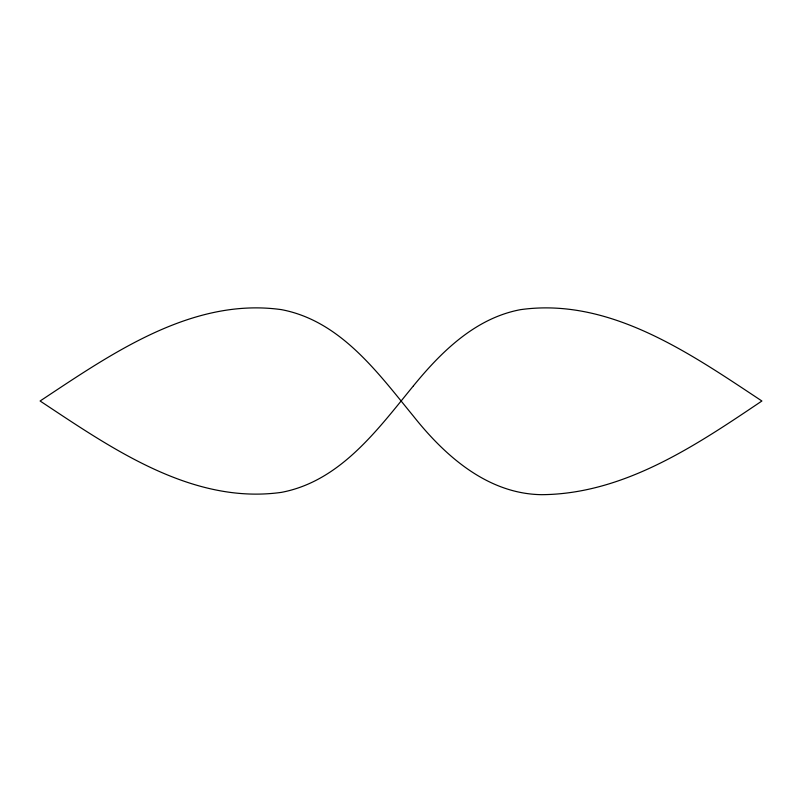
<?xml version="1.0" encoding="UTF-8"?>
<svg xmlns="http://www.w3.org/2000/svg" width="802" height="802" viewBox="0 0 802 802"><rect width="100%" height="100%" fill="white"/><g stroke="black" fill="none" stroke-linecap="round" stroke-linejoin="round"><path stroke-width="1.2" d="M413.441 385.832C377.782 429.331 340.489 481.15 281.452 492.358C191.808 504.929 110.947 447.817 40.1 401C110.947 354.183 191.808 297.071 281.452 309.642C340.489 320.85 377.782 372.669 413.441 416.168C445.04 456.047 487.817 493.912 541.561 494.674C624.056 494.132 696.006 445.371 761.9 401C691.053 354.183 610.192 297.071 520.548 309.652C475.486 318.073 441.361 351.657 413.441 385.832"/></g></svg>
